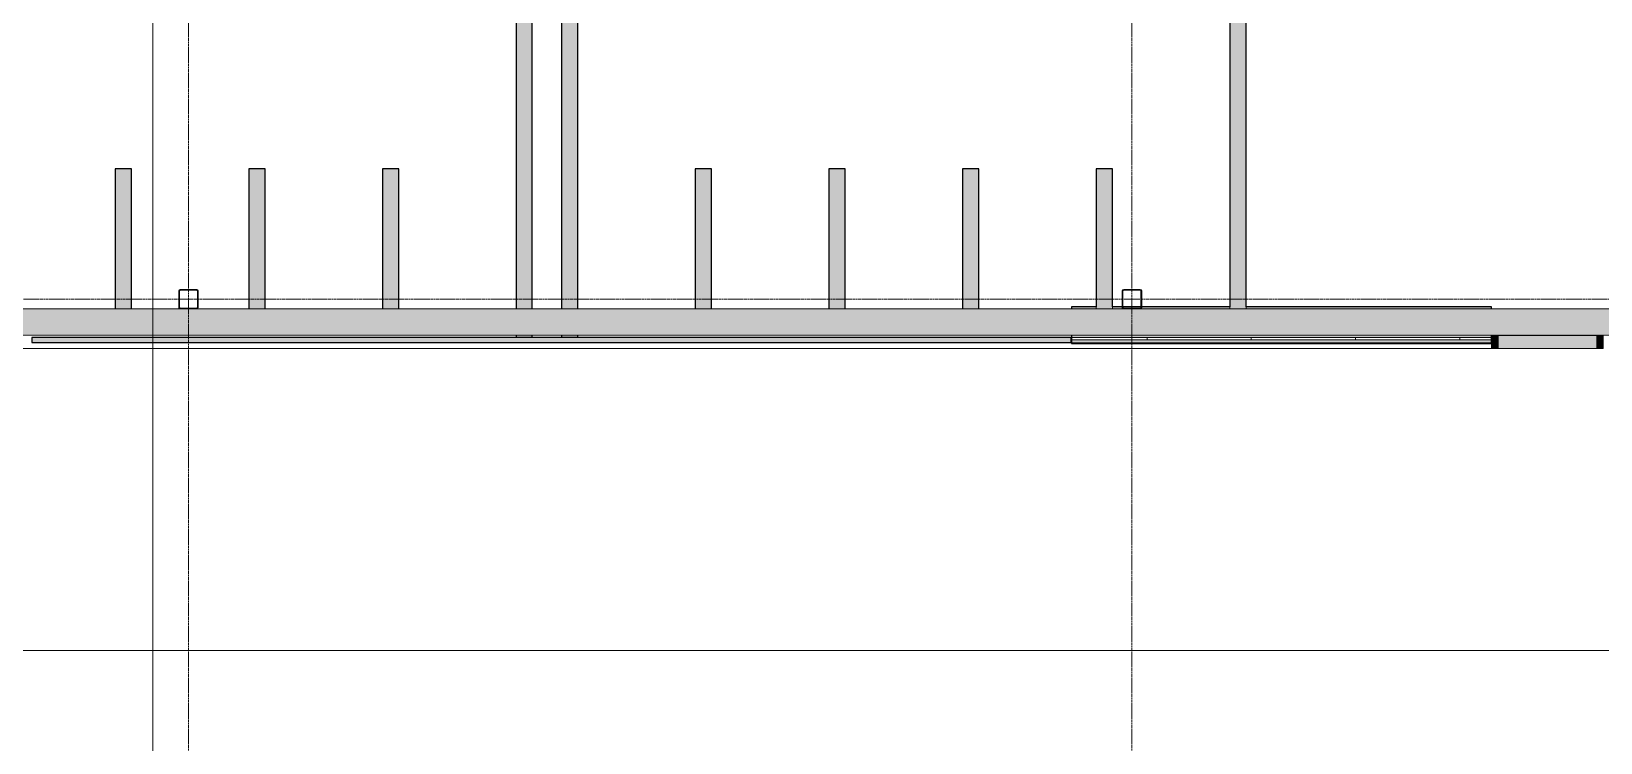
# Model space of a CAD drawing. Header units: inches. Extents: x 19712 to 27543, y -26063 to -18659.
# Drawn here: x 25353.7 to 25835.2, y -22920.3 to -22702.1 of the extents above; entities that cross this region are included whole.
import ezdxf

# ---------------------------------------------------------------- set-up
doc = ezdxf.new("R2010")
doc.units = ezdxf.units.IN
doc.header["$MEASUREMENT"] = 0
doc.linetypes.add('Grid Line 1_2_', pattern=[0.875, 0.5, -0.125, 0.125, -0.125])
for name, color, linetype, lineweight in [('A-GLAZ-CWMG', 51, 'Continuous', 9), ('A-WALL', 113, 'Continuous', 9), ('A-WALL-PATT', 111, 'Continuous', 25), ('C-TOPO', 7, 'Continuous', 9), ('Conc', 7, 'Continuous', 9), ('G-ANNO-SYMB', 111, 'Continuous', 9), ('I-WALL', 2, 'Continuous', 9), ('L-SITE-WALL', 31, 'Continuous', 9), ('S-BEAM', 12, 'Continuous', 9), ('S-COLS', 52, 'Continuous', 9), ('S-GRID', 1, 'Continuous', 9)]:
    doc.layers.add(name, color=color, linetype=linetype, lineweight=lineweight)

# ---------------------------------------------------------------- blocks, each defined once
blk = doc.blocks.new('HSS-Hollow Structural Section-Column - HSS6X6X1_4-V7-Site Plan - Phase 1')
at = {"layer": 'S-COLS', "lineweight": 15}
for p, q in [((-3, 2.534), (-3, -2.534)), ((-2.767, -2.534), (-2.767, 2.534)), ((2.534, 3), (-2.534, 3)), ((-2.534, 2.767), (2.534, 2.767)), ((2.767, 2.534), (2.767, -2.534)), ((3, -2.534), (3, 2.534)), ((2.534, -2.767), (-2.534, -2.767)), ((-2.534, -3), (2.534, -3))]:
    blk.add_line(p, q, dxfattribs=at)
for centre, radius, start, end in [((-2.534, 2.534), 0.466, 90, 180), ((-2.534, 2.534), 0.233, 90, 180), ((2.534, 2.534), 0.466, 360, 90), ((2.534, 2.534), 0.233, 0, 90), ((-2.534, -2.534), 0.466, 180, 270), ((-2.534, -2.534), 0.233, 180, 270), ((2.534, -2.534), 0.466, 270, 360), ((2.534, -2.534), 0.233, 270, 360)]:
    blk.add_arc(centre, radius, start, end, dxfattribs=at)
blk = doc.blocks.new('HSS-Hollow Structural Section-Column - HSS6X6X1_4-V8-Site Plan - Phase 1')
at = {"layer": 'S-COLS', "lineweight": 15}
for p, q in [((-3, 2.534), (-3, -2.534)), ((-2.767, -2.534), (-2.767, 2.534)), ((2.534, 3), (-2.534, 3)), ((-2.534, 2.767), (2.534, 2.767)), ((2.767, 2.534), (2.767, -2.534)), ((3, -2.534), (3, 2.534)), ((2.534, -2.767), (-2.534, -2.767)), ((-2.534, -3), (2.534, -3))]:
    blk.add_line(p, q, dxfattribs=at)
for centre, radius, start, end in [((-2.534, 2.534), 0.466, 90, 180), ((-2.534, 2.534), 0.233, 90, 180), ((2.534, 2.534), 0.466, 360, 90), ((2.534, 2.534), 0.233, 0, 90), ((-2.534, -2.534), 0.466, 180, 270), ((-2.534, -2.534), 0.233, 180, 270), ((2.534, -2.534), 0.466, 270, 360), ((2.534, -2.534), 0.233, 270, 360)]:
    blk.add_arc(centre, radius, start, end, dxfattribs=at)
blk = doc.blocks.new('Girt_C - 8_D-757212-Site Plan - Phase 1')
at = {"layer": 'S-BEAM'}
for points in [[(26266.89, -22787.49), (26266.89, -22787.3), (24627.39, -22787.4), (24627.39, -22787.49), (26163.21, -22787.49)], [(26266.89, -22795.12), (26266.89, -22787.49), (24627.39, -22787.49), (24627.39, -22795.12), (26163.21, -22795.12)], [(26266.89, -22795.3), (26266.89, -22795.12), (24627.39, -22795.21), (24627.39, -22795.3), (26163.21, -22795.3)]]:
    blk.add_hatch(color=256, dxfattribs=at).paths.add_polyline_path(points, flags=0)
for p, q in [((25399.36, -22787.3), (25114.92, -22787.3)), ((25688.86, -22787.3), (25404.42, -22787.3)), ((25978.36, -22787.3), (25693.92, -22787.3)), ((24627.39, -22795.3), (26266.89, -22795.3))]:
    blk.add_line(p, q, dxfattribs=at)
blk = doc.blocks.new('Rectangular Mullion - Rectangular Mullion 1-789464-Site Plan - Phase 1')
at = {"layer": 'A-GLAZ-CWMG'}
blk.add_hatch(color=256, dxfattribs=at).paths.add_polyline_path([(25097.73, -22799.43), (25110.27, -22799.43), (25110.27, -22795.43), (25080.02, -22795.43), (25080.02, -22799.43)], flags=0)
for p, q in [((25110.27, -22795.43), (25080.02, -22795.43)), ((25110.27, -22799.43), (25080.02, -22799.43))]:
    blk.add_line(p, q, dxfattribs=at)
blk = doc.blocks.new('Rectangular Mullion - Rectangular Mullion 1-827457-Site Plan - Phase 1')
at = {"layer": 'A-GLAZ-CWMG'}
blk.add_hatch(color=256, dxfattribs=at).paths.add_polyline_path([(0, 2), (0, -2), (-2, -2), (-2, 2)], flags=0)
at = {"layer": 'A-GLAZ-CWMG', "lineweight": 13}
for p, q in [((-2, 2), (0, 2)), ((-2, -2), (-2, 2)), ((0, 2), (0, -2)), ((0, -2), (-2, -2))]:
    blk.add_line(p, q, dxfattribs=at)
blk = doc.blocks.new('Rectangular Mullion - Rectangular Mullion 1-827460-Site Plan - Phase 1')
at = {"layer": 'A-GLAZ-CWMG'}
blk.add_hatch(color=256, dxfattribs=at).paths.add_polyline_path([(-2, 2), (-2, -2), (0, -2), (0, 2)], flags=0)
at = {"layer": 'A-GLAZ-CWMG', "lineweight": 13}
for p, q in [((0, 2), (-2, 2)), ((-2, 2), (-2, -2)), ((0, -2), (0, 2)), ((-2, -2), (0, -2))]:
    blk.add_line(p, q, dxfattribs=at)

msp = doc.modelspace()

# ---------------------------------------------------------------- hatches: boundary and pattern name
at = {"layer": 'A-WALL', "transparency": 33554649}
msp.add_hatch(color=256, dxfattribs=at).paths.add_polyline_path([(25658.51, -22797.59), (25672.7, -22797.59), (25672.7, -22796.02), (25353.83, -22796.02), (25353.83, -22797.59), (25602.43, -22797.59)], flags=0)
at = {"layer": 'A-WALL-PATT', "lineweight": 9}
h = msp.add_hatch(dxfattribs=at)
h.set_pattern_fill('FP_8', color=256, style=0, pattern_type=2)
h.set_pattern_definition([(0, (0, 0), (0, 32), []), (90, (0, 0), (-32, 2e-15), [])])
h.paths.add_polyline_path([(25672.89, -22796.8), (25801.77, -22796.8), (25801.77, -22796.05), (25672.89, -22796.05)], flags=0)
at = {"layer": 'I-WALL'}
for points in [[(25721.39, -22787.3), (25726.39, -22787.3), (25726.39, -22368.05), (25721.39, -22368.05), (25721.39, -22786.68)], [(25379.39, -22787.3), (25384.39, -22787.3), (25384.39, -22744.3), (25379.39, -22744.3), (25379.39, -22773.58)], [(25420.39, -22787.3), (25425.39, -22787.3), (25425.39, -22744.3), (25420.39, -22744.3), (25420.39, -22773.58)], [(25466.39, -22787.3), (25466.39, -22744.3), (25461.39, -22744.3), (25461.39, -22787.3)], [(25562.39, -22787.3), (25562.39, -22744.3), (25557.39, -22744.3), (25557.39, -22787.3)], [(25598.39, -22787.3), (25603.39, -22787.3), (25603.39, -22744.3), (25598.39, -22744.3), (25598.39, -22773.58)], [(25644.39, -22787.3), (25644.39, -22744.3), (25639.39, -22744.3), (25639.39, -22787.3)], [(25680.39, -22787.3), (25685.39, -22787.3), (25685.39, -22744.3), (25680.39, -22744.3), (25680.39, -22786.68)]]:
    msp.add_hatch(color=256, dxfattribs=at).paths.add_polyline_path(points, flags=0)
h = msp.add_hatch(color=256, dxfattribs=at)
h.paths.add_polyline_path([(25507.39, -22796.02), (25507.35, -22795.3), (25502.39, -22795.3), (25502.39, -22796.02)], flags=0)
h.paths.add_polyline_path([(25507.13, -22787.3), (25507.39, -22787.3), (25507.39, -22423.63), (25502.39, -22423.63), (25502.39, -22787.3), (25507.13, -22787.3)], flags=0)
h = msp.add_hatch(color=256, dxfattribs=at)
h.paths.add_polyline_path([(25521.39, -22796.02), (25521.39, -22795.3), (25516.39, -22795.3), (25516.39, -22796.02)], flags=0)
h.paths.add_polyline_path([(25516.65, -22787.3), (25521.39, -22787.3), (25521.39, -22423.63), (25516.39, -22423.63), (25516.39, -22787.3), (25516.61, -22787.3)], flags=0)
at = {"layer": 'L-SITE-WALL'}
h = msp.add_hatch(color=256, dxfattribs=at)
h.paths.add_polyline_path([(25680.39, -22787.3), (25680.39, -22786.68), (25672.89, -22786.68), (25672.89, -22787.3)], flags=0)
h.paths.add_polyline_path([(25688.86, -22787.3), (25688.53, -22787.17), (25688.39, -22786.84), (25688.73, -22787.07), (25688.82, -22787.24)], flags=0)
h.paths.add_polyline_path([(25686.55, -22787.3), (25688.86, -22787.24), (25688.86, -22787.07), (25693.92, -22787.15), (25693.92, -22787.3), (25721.39, -22787.3), (25721.39, -22786.68), (25694.39, -22786.68), (25694.39, -22786.84), (25694.16, -22786.84), (25694.09, -22786.68), (25688.62, -22786.68), (25688.62, -22786.84), (25688.39, -22786.84), (25688.32, -22786.68), (25685.39, -22786.68), (25685.39, -22787.3)], flags=0)
h.paths.add_polyline_path([(25801.77, -22787.3), (25801.77, -22786.68), (25726.39, -22786.68), (25726.39, -22787.3)], flags=0)
h.paths.add_polyline_path([(25693.92, -22787.3), (25694.25, -22786.91), (25694.39, -22786.84), (25694.16, -22787.21)], flags=0)
for points in [[(25801.77, -22796.05), (25801.77, -22795.3), (25672.89, -22795.3), (25672.89, -22796.05), (25714.59, -22796.05)], [(25672.89, -22797.68), (25801.77, -22797.68), (25801.77, -22796.8), (25672.89, -22796.8)], [(25672.89, -22797.93), (25801.77, -22797.93), (25801.77, -22797.68), (25672.89, -22797.68)]]:
    msp.add_hatch(color=256, dxfattribs=at).paths.add_polyline_path(points, flags=0)

# ---------------------------------------------------------------- linework, layer by layer
at = {"layer": 'A-WALL'}
for p, q in [((25680.39, -22786.68), (25680.39, -22787.3)), ((25685.39, -22786.68), (25685.39, -22787.3)), ((25721.39, -22786.68), (25721.39, -22787.3)), ((25726.39, -22786.68), (25726.39, -22787.3)), ((25801.77, -22796.05), (25672.89, -22796.05)), ((25801.77, -22796.8), (25672.89, -22796.8)), ((25801.77, -22797.68), (25672.89, -22797.68))]:
    msp.add_line(p, q, dxfattribs=at)
at = {"layer": 'A-WALL', "lineweight": 25}
for p, q in [((25672.7, -22796.02), (25353.83, -22796.02)), ((25353.83, -22796.02), (25353.83, -22797.59)), ((25353.83, -22797.59), (25672.7, -22797.59)), ((25672.7, -22797.59), (25672.7, -22796.02))]:
    msp.add_line(p, q, dxfattribs=at)
at = {"layer": 'C-TOPO'}
msp.add_line((25801.77, -22799.43), (25112.27, -22799.43), dxfattribs=at)
at = {"layer": 'Conc'}
msp.add_line((24306.52, -22892.07), (25981.02, -22892.07), dxfattribs=at)
at = {"layer": 'G-ANNO-SYMB'}
msp.add_line((25390.9, -19497.03), (25390.9, -23666.35), dxfattribs=at)
at = {"layer": 'I-WALL', "lineweight": 25}
for p, q in [((25507.39, -22787.33), (25507.39, -22423.63)), ((25516.39, -22423.63), (25516.39, -22787.33)), ((25726.39, -22786.68), (25726.39, -22607.66)), ((25502.39, -22696.3), (25502.39, -22787.33)), ((25521.39, -22787.33), (25521.39, -22696.3)), ((25721.39, -22696.3), (25721.39, -22786.68)), ((25384.39, -22744.3), (25379.39, -22744.3)), ((25379.39, -22744.3), (25379.39, -22787.33)), ((25384.39, -22787.33), (25384.39, -22744.3)), ((25425.39, -22744.3), (25420.39, -22744.3)), ((25420.39, -22744.3), (25420.39, -22787.33)), ((25425.39, -22787.33), (25425.39, -22744.3)), ((25466.39, -22744.3), (25461.39, -22744.3)), ((25461.39, -22744.3), (25461.39, -22787.33)), ((25466.39, -22787.33), (25466.39, -22744.3)), ((25562.39, -22744.3), (25557.39, -22744.3)), ((25557.39, -22744.3), (25557.39, -22787.33)), ((25562.39, -22787.33), (25562.39, -22744.3)), ((25603.39, -22744.3), (25598.39, -22744.3)), ((25598.39, -22744.3), (25598.39, -22787.33)), ((25603.39, -22787.33), (25603.39, -22744.3)), ((25644.39, -22744.3), (25639.39, -22744.3)), ((25639.39, -22744.3), (25639.39, -22787.33)), ((25644.39, -22787.33), (25644.39, -22744.3)), ((25685.39, -22744.3), (25680.39, -22744.3)), ((25680.39, -22744.3), (25680.39, -22786.68)), ((25685.39, -22786.68), (25685.39, -22744.3)), ((25502.39, -22795.28), (25502.39, -22796.02)), ((25507.39, -22796.02), (25507.39, -22795.28)), ((25516.39, -22795.28), (25516.39, -22796.02)), ((25521.39, -22796.02), (25521.39, -22795.28))]:
    msp.add_line(p, q, dxfattribs=at)
at = {"layer": 'L-SITE-WALL', "lineweight": 25}
for p, q in [((25680.39, -22786.68), (25672.89, -22786.68)), ((25672.89, -22786.68), (25672.89, -22787.33)), ((25688.39, -22786.68), (25685.39, -22786.68)), ((25694.16, -22786.68), (25688.62, -22786.68)), ((25721.39, -22786.68), (25694.39, -22786.68)), ((25801.77, -22786.68), (25726.39, -22786.68)), ((25801.77, -22787.35), (25801.77, -22786.68)), ((25672.89, -22795.28), (25672.89, -22797.93)), ((25801.77, -22797.93), (25801.77, -22795.28)), ((25672.89, -22797.93), (25801.77, -22797.93))]:
    msp.add_line(p, q, dxfattribs=at)
at = {"layer": 'S-BEAM'}
for p, q in [((25114.92, -22787.3), (25399.36, -22787.3)), ((25404.42, -22787.3), (25688.86, -22787.3)), ((25693.92, -22787.3), (25978.36, -22787.3))]:
    msp.add_line(p, q, dxfattribs=at)
at = {"layer": 'S-GRID', "linetype": 'Grid Line 1_2_'}
for p, q in [((25401.89, -23874.7), (25401.89, -18787.2)), ((25691.39, -23874.7), (25691.39, -18787.2)), ((27542.72, -22784.3), (19848.99, -22784.3))]:
    msp.add_line(p, q, dxfattribs=at)

# ---------------------------------------------------------------- block references
at = {"layer": 'A-GLAZ-CWMG', "rotation": 180}
msp.add_blockref('Rectangular Mullion - Rectangular Mullion 1-827460-Site Plan - Phase 1', (25801.77, -22797.43), dxfattribs=at)
at = {"layer": 'A-GLAZ-CWMG'}
msp.add_blockref('Rectangular Mullion - Rectangular Mullion 1-789464-Site Plan - Phase 1', (723.75, 0), dxfattribs=at)
at = {"layer": 'A-GLAZ-CWMG', "extrusion": (0, 0, -1), "rotation": 180}
msp.add_blockref('Rectangular Mullion - Rectangular Mullion 1-827457-Site Plan - Phase 1', (-25836.02, -22797.43), dxfattribs=at)
at = {"layer": 'S-BEAM'}
msp.add_blockref('Girt_C - 8_D-757212-Site Plan - Phase 1', (0, 0), dxfattribs=at)
at = {"layer": 'S-COLS', "rotation": 180}
for name, p in [('HSS-Hollow Structural Section-Column - HSS6X6X1_4-V7-Site Plan - Phase 1', (25401.89, -22784.3)), ('HSS-Hollow Structural Section-Column - HSS6X6X1_4-V8-Site Plan - Phase 1', (25691.39, -22784.3))]:
    msp.add_blockref(name, p, dxfattribs=at)

doc.saveas('drawing.dxf')
